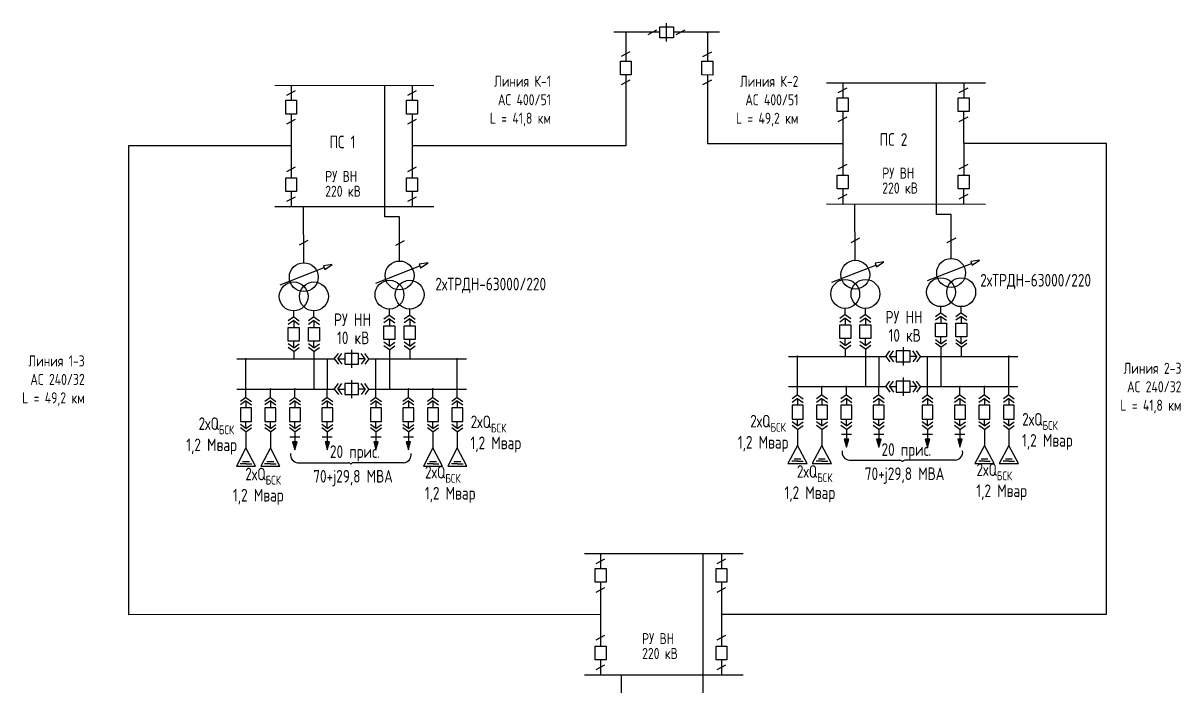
# Model space of a CAD drawing. Header units: millimetres. Extents: x 694 to 2822, y 1259 to 2159.
# Drawn here: x 694.1 to 1059.9, y 1554 to 1763.4 of the extents above; entities that cross this region are included whole.
import ezdxf

# ---------------------------------------------------------------- set-up
doc = ezdxf.new("R2010")
doc.units = ezdxf.units.MM
doc.layers.add('Диспетчерские наименования', color=7, linetype='Continuous')
doc.styles.add('GOST-2.304_Type-B_shrink', font='GOST Common.ttf', dxfattribs={"width": 0.8})

msp = doc.modelspace()

# ---------------------------------------------------------------- hatches: boundary and pattern name
at = {"transparency": 33554687}
h = msp.add_hatch(color=256, dxfattribs=at)
edge = h.paths.add_edge_path()
edge.add_arc((884.5, 1760.58), 0.143, 0, 360)
h = msp.add_hatch(color=256, dxfattribs=at)
edge = h.paths.add_edge_path()
edge.add_arc((910.26, 1760.52), 0.143, 0, 360)
h = msp.add_hatch(color=256, dxfattribs=at)
edge = h.paths.add_edge_path()
edge.add_arc((778.74, 1743.81), 0.143, 0, 360)
h = msp.add_hatch(color=256, dxfattribs=at)
edge = h.paths.add_edge_path()
edge.add_arc((816.96, 1743.79), 0.143, 0, 360)
h = msp.add_hatch(color=256, dxfattribs=at)
edge = h.paths.add_edge_path()
edge.add_arc((953.02, 1744.6), 0.143, 0, 360)
h = msp.add_hatch(color=256, dxfattribs=at)
edge = h.paths.add_edge_path()
edge.add_arc((953.03, 1744.6), 0.143, 0, 360)
h = msp.add_hatch(color=256, dxfattribs=at)
edge = h.paths.add_edge_path()
edge.add_arc((991.24, 1744.59), 0.143, 0, 360)
h = msp.add_hatch(color=256, dxfattribs=at)
edge = h.paths.add_edge_path()
edge.add_arc((991.25, 1744.59), 0.143, 0, 360)
h = msp.add_hatch(color=256, dxfattribs=at)
edge = h.paths.add_edge_path()
edge.add_arc((816.96, 1724.65), 0.143, 0, 360)
h = msp.add_hatch(color=256, dxfattribs=at)
edge = h.paths.add_edge_path()
edge.add_arc((991.24, 1725.45), 0.143, 0, 360)
h = msp.add_hatch(color=256, dxfattribs=at)
edge = h.paths.add_edge_path()
edge.add_arc((991.25, 1725.45), 0.143, 0, 360)
h = msp.add_hatch(color=256, dxfattribs=at)
edge = h.paths.add_edge_path()
edge.add_arc((778.74, 1705.5), 0.143, 0, 360)
h = msp.add_hatch(color=256, dxfattribs=at)
edge = h.paths.add_edge_path()
edge.add_arc((782.59, 1705.5), 0.143, 0, 360)
h = msp.add_hatch(color=256, dxfattribs=at)
edge = h.paths.add_edge_path()
edge.add_arc((816.95, 1705.5), 0.143, 0, 360)
h = msp.add_hatch(color=256, dxfattribs=at)
edge = h.paths.add_edge_path()
edge.add_arc((953.02, 1706.3), 0.143, 0, 360)
h = msp.add_hatch(color=256, dxfattribs=at)
edge = h.paths.add_edge_path()
edge.add_arc((953.03, 1706.3), 0.143, 0, 360)
h = msp.add_hatch(color=256, dxfattribs=at)
edge = h.paths.add_edge_path()
edge.add_arc((956.87, 1706.3), 0.143, 0, 360)
h = msp.add_hatch(color=256, dxfattribs=at)
edge = h.paths.add_edge_path()
edge.add_arc((991.23, 1706.3), 0.143, 0, 360)
h = msp.add_hatch(color=256, dxfattribs=at)
edge = h.paths.add_edge_path()
edge.add_arc((991.24, 1706.3), 0.143, 0, 360)
h = msp.add_hatch(color=256, dxfattribs=at)
edge = h.paths.add_edge_path()
edge.add_arc((764.47, 1657.36), 0.143, 0, 360)
h = msp.add_hatch(color=256, dxfattribs=at)
edge = h.paths.add_edge_path()
edge.add_arc((779.54, 1657.36), 0.143, 0, 360)
h = msp.add_hatch(color=256, dxfattribs=at)
edge = h.paths.add_edge_path()
edge.add_arc((790.15, 1657.36), 0.143, 0, 360)
h = msp.add_hatch(color=256, dxfattribs=at)
edge = h.paths.add_edge_path()
edge.add_arc((805.54, 1657.36), 0.143, 0, 360)
h = msp.add_hatch(color=256, dxfattribs=at)
edge = h.paths.add_edge_path()
edge.add_arc((816.19, 1657.36), 0.143, 0, 360)
h = msp.add_hatch(color=256, dxfattribs=at)
edge = h.paths.add_edge_path()
edge.add_arc((831.23, 1657.36), 0.143, 0, 360)
h = msp.add_hatch(color=256, dxfattribs=at)
edge = h.paths.add_edge_path()
edge.add_arc((938.75, 1658.15), 0.143, 0, 360)
h = msp.add_hatch(color=256, dxfattribs=at)
edge = h.paths.add_edge_path()
edge.add_arc((953.82, 1658.15), 0.143, 0, 360)
h = msp.add_hatch(color=256, dxfattribs=at)
edge = h.paths.add_edge_path()
edge.add_arc((964.43, 1658.15), 0.143, 0, 360)
h = msp.add_hatch(color=256, dxfattribs=at)
edge = h.paths.add_edge_path()
edge.add_arc((979.82, 1658.15), 0.143, 0, 360)
h = msp.add_hatch(color=256, dxfattribs=at)
edge = h.paths.add_edge_path()
edge.add_arc((990.47, 1658.15), 0.143, 0, 360)
h = msp.add_hatch(color=256, dxfattribs=at)
edge = h.paths.add_edge_path()
edge.add_arc((1005.51, 1658.15), 0.143, 0, 360)
h = msp.add_hatch(color=256, dxfattribs=at)
edge = h.paths.add_edge_path()
edge.add_arc((772.16, 1647.8), 0.143, 0, 360)
h = msp.add_hatch(color=256, dxfattribs=at)
edge = h.paths.add_edge_path()
edge.add_arc((779.92, 1647.8), 0.143, 0, 360)
h = msp.add_hatch(color=256, dxfattribs=at)
edge = h.paths.add_edge_path()
edge.add_arc((785.93, 1647.8), 0.143, 0, 360)
h = msp.add_hatch(color=256, dxfattribs=at)
edge = h.paths.add_edge_path()
edge.add_arc((809.8, 1647.8), 0.143, 0, 360)
h = msp.add_hatch(color=256, dxfattribs=at)
edge = h.paths.add_edge_path()
edge.add_arc((815.78, 1647.8), 0.143, 0, 360)
h = msp.add_hatch(color=256, dxfattribs=at)
edge = h.paths.add_edge_path()
edge.add_arc((823.53, 1647.8), 0.143, 0, 360)
h = msp.add_hatch(color=256, dxfattribs=at)
edge = h.paths.add_edge_path()
edge.add_arc((946.44, 1648.59), 0.143, 0, 360)
h = msp.add_hatch(color=256, dxfattribs=at)
edge = h.paths.add_edge_path()
edge.add_arc((954.2, 1648.59), 0.143, 0, 360)
h = msp.add_hatch(color=256, dxfattribs=at)
edge = h.paths.add_edge_path()
edge.add_arc((960.21, 1648.59), 0.143, 0, 360)
h = msp.add_hatch(color=256, dxfattribs=at)
edge = h.paths.add_edge_path()
edge.add_arc((984.08, 1648.59), 0.143, 0, 360)
h = msp.add_hatch(color=256, dxfattribs=at)
edge = h.paths.add_edge_path()
edge.add_arc((990.06, 1648.59), 0.143, 0, 360)
h = msp.add_hatch(color=256, dxfattribs=at)
edge = h.paths.add_edge_path()
edge.add_arc((997.81, 1648.59), 0.143, 0, 360)
for points in [[(954.91, 1631.93), (953.49, 1631.93), (954.2, 1629.43)], [(965.14, 1631.93), (963.72, 1631.93), (964.43, 1629.43)], [(980.54, 1631.93), (979.11, 1631.93), (979.82, 1629.43)], [(990.77, 1631.93), (989.35, 1631.93), (990.06, 1629.43)], [(780.63, 1631.14), (779.21, 1631.14), (779.92, 1628.63)], [(790.86, 1631.14), (789.44, 1631.14), (790.15, 1628.63)], [(806.25, 1631.14), (804.83, 1631.14), (805.54, 1628.63)], [(816.49, 1631.14), (815.07, 1631.14), (815.78, 1628.63)]]:
    msp.add_hatch(color=256, dxfattribs=at).paths.add_polyline_path(points)
h = msp.add_hatch(color=256, dxfattribs=at)
edge = h.paths.add_edge_path()
edge.add_arc((876.51, 1595.83), 0.143, 0, 360)
h = msp.add_hatch(color=256, dxfattribs=at)
edge = h.paths.add_edge_path()
edge.add_arc((914.73, 1595.81), 0.143, 0, 360)
h = msp.add_hatch(color=256, dxfattribs=at)
edge = h.paths.add_edge_path()
edge.add_arc((914.72, 1576.68), 0.143, 0, 360)
h = msp.add_hatch(color=256, dxfattribs=at)
edge = h.paths.add_edge_path()
edge.add_arc((876.51, 1557.52), 0.143, 0, 360)
h = msp.add_hatch(color=256, dxfattribs=at)
edge = h.paths.add_edge_path()
edge.add_arc((914.72, 1557.52), 0.143, 0, 360)

# ---------------------------------------------------------------- linework, layer by layer
for p, q in [((897.38, 1757.67), (897.38, 1763.44)), ((895.21, 1760.58), (880.69, 1760.59)), ((884.5, 1760.58), (884.49, 1751.46)), ((891.53, 1759.85), (894.32, 1761.32)), ((914.06, 1760.56), (899.55, 1760.57)), ((900.44, 1759.83), (903.23, 1761.3)), ((910.26, 1760.52), (910.26, 1751.4)), ((883.1, 1753), (885.89, 1754.47)), ((908.86, 1752.94), (911.65, 1754.41)), ((883.09, 1744.1), (885.88, 1745.57)), ((908.85, 1744.04), (911.64, 1745.51)), ((777.34, 1740.7), (780.13, 1742.17)), ((815.56, 1740.7), (818.35, 1742.17)), ((951.63, 1741.5), (954.42, 1742.97)), ((989.86, 1741.5), (992.64, 1742.97)), ((777.34, 1731.61), (780.13, 1733.08)), ((815.56, 1731.61), (818.35, 1733.08)), ((951.63, 1732.41), (954.42, 1733.88)), ((989.85, 1732.41), (992.64, 1733.88)), ((777.35, 1716.57), (780.14, 1718.04)), ((815.56, 1716.57), (818.35, 1718.04)), ((951.64, 1717.37), (954.43, 1718.84)), ((989.86, 1717.37), (992.64, 1718.84)), ((777.34, 1707.14), (780.13, 1708.61)), ((815.56, 1707.14), (818.35, 1708.61)), ((951.63, 1707.94), (954.42, 1709.41)), ((989.85, 1707.94), (992.64, 1709.41)), ((784.05, 1694.74), (781.27, 1693.27)), ((814.45, 1694.7), (811.66, 1693.22)), ((958.33, 1695.54), (955.55, 1694.07)), ((988.73, 1695.49), (985.94, 1694.02)), ((805.54, 1681.32), (819.43, 1686.74)), ((949.56, 1681.57), (963.45, 1686.99)), ((979.82, 1682.11), (993.71, 1687.53)), ((775.27, 1680.78), (789.17, 1686.2)), ((984.08, 1671.93), (982.35, 1670.67)), ((984.08, 1671.93), (985.81, 1670.67)), ((990.47, 1671.93), (988.74, 1670.67)), ((990.47, 1671.93), (992.2, 1670.67)), ((779.54, 1670.6), (777.81, 1669.33)), ((779.54, 1669.46), (777.81, 1668.19)), ((779.54, 1670.6), (781.27, 1669.33)), ((779.54, 1669.46), (779.54, 1667.3)), ((779.54, 1669.46), (781.27, 1668.19)), ((785.93, 1670.6), (784.2, 1669.33)), ((785.93, 1669.46), (784.2, 1668.19)), ((785.93, 1670.6), (787.66, 1669.33)), ((785.93, 1669.46), (785.93, 1667.3)), ((785.93, 1669.46), (787.66, 1668.19)), ((809.8, 1671.14), (808.07, 1669.87)), ((809.8, 1670), (808.07, 1668.73)), ((809.8, 1671.14), (811.53, 1669.87)), ((809.8, 1670), (809.8, 1667.84)), ((809.8, 1670), (811.53, 1668.73)), ((816.19, 1671.14), (814.46, 1669.87)), ((816.19, 1670), (814.46, 1668.73)), ((816.19, 1671.14), (817.92, 1669.87)), ((816.19, 1670), (816.19, 1667.84)), ((816.19, 1670), (817.92, 1668.73)), ((953.82, 1671.39), (952.09, 1670.13)), ((953.82, 1670.25), (952.09, 1668.99)), ((953.82, 1671.39), (955.55, 1670.13)), ((953.82, 1670.25), (953.82, 1668.1)), ((953.82, 1670.25), (955.55, 1668.99)), ((960.21, 1671.39), (958.48, 1670.13)), ((960.21, 1670.25), (958.48, 1668.99)), ((960.21, 1671.39), (961.94, 1670.13)), ((960.21, 1670.25), (960.21, 1668.1)), ((960.21, 1670.25), (961.94, 1668.99)), ((984.08, 1670.79), (982.35, 1669.53)), ((984.08, 1670.79), (984.08, 1668.64)), ((984.08, 1670.79), (985.81, 1669.53)), ((990.47, 1670.79), (988.74, 1669.53)), ((990.47, 1670.79), (990.47, 1668.64)), ((990.47, 1670.79), (992.2, 1669.53)), ((779.54, 1660.81), (777.81, 1662.07)), ((779.54, 1659.67), (777.81, 1660.93)), ((779.54, 1660.81), (779.54, 1662.96)), ((779.54, 1660.81), (781.27, 1662.07)), ((779.54, 1659.67), (781.27, 1660.93)), ((785.93, 1660.81), (784.2, 1662.07)), ((785.93, 1659.67), (784.2, 1660.93)), ((785.93, 1660.81), (785.93, 1662.96)), ((785.93, 1660.81), (787.66, 1662.07)), ((785.93, 1659.67), (787.66, 1660.93)), ((809.8, 1661.35), (808.07, 1662.61)), ((809.8, 1660.21), (808.07, 1661.47)), ((809.8, 1661.35), (809.8, 1663.5)), ((809.8, 1661.35), (811.53, 1662.61)), ((809.8, 1660.21), (811.53, 1661.47)), ((816.19, 1661.35), (814.46, 1662.61)), ((816.19, 1660.21), (814.46, 1661.47)), ((816.19, 1661.35), (816.19, 1663.5)), ((816.19, 1661.35), (817.92, 1662.61)), ((816.19, 1660.21), (817.92, 1661.47)), ((953.82, 1661.6), (952.09, 1662.87)), ((953.82, 1660.46), (952.09, 1661.73)), ((953.82, 1661.6), (953.82, 1663.76)), ((953.82, 1661.6), (955.55, 1662.87)), ((953.82, 1660.46), (955.55, 1661.73)), ((960.21, 1661.6), (958.48, 1662.87)), ((960.21, 1660.46), (958.48, 1661.73)), ((960.21, 1661.6), (960.21, 1663.76)), ((960.21, 1661.6), (961.94, 1662.87)), ((960.21, 1660.46), (961.94, 1661.73)), ((972.13, 1661.03), (972.13, 1655.28)), ((984.08, 1662.14), (982.35, 1663.41)), ((984.08, 1661), (982.35, 1662.27)), ((984.08, 1662.14), (984.08, 1664.3)), ((984.08, 1662.14), (985.81, 1663.41)), ((984.08, 1661), (985.81, 1662.27)), ((984.08, 1661), (984.08, 1648.59)), ((990.47, 1662.14), (988.74, 1663.41)), ((990.47, 1661), (988.74, 1662.27)), ((990.47, 1662.14), (990.47, 1664.3)), ((990.47, 1662.14), (992.2, 1663.41)), ((990.47, 1661), (992.2, 1662.27)), ((990.47, 1661), (990.47, 1658.15)), ((761.6, 1657.36), (792.38, 1657.36)), ((779.54, 1659.67), (779.54, 1657.36)), ((785.93, 1659.67), (785.93, 1647.8)), ((792.38, 1657.36), (793.65, 1659.09)), ((792.38, 1657.36), (793.65, 1655.63)), ((793.52, 1657.36), (794.79, 1659.09)), ((793.52, 1657.36), (795.68, 1657.36)), ((793.52, 1657.36), (794.79, 1655.63)), ((797.85, 1660.23), (797.85, 1654.49)), ((802.17, 1657.36), (800.02, 1657.36)), ((802.17, 1657.36), (800.91, 1659.09)), ((802.17, 1657.36), (800.91, 1655.63)), ((803.31, 1657.36), (802.05, 1659.09)), ((803.31, 1657.36), (802.05, 1655.63)), ((803.31, 1657.36), (834.1, 1657.36)), ((805.54, 1647.8), (805.54, 1657.36)), ((809.8, 1660.21), (809.8, 1647.8)), ((816.19, 1660.21), (816.19, 1657.36)), ((935.88, 1658.15), (966.66, 1658.15)), ((953.82, 1660.46), (953.82, 1658.15)), ((960.21, 1660.46), (960.21, 1648.59)), ((966.66, 1658.15), (967.93, 1659.88)), ((966.66, 1658.15), (967.93, 1656.42)), ((967.8, 1658.15), (969.07, 1659.88)), ((967.8, 1658.15), (969.96, 1658.15)), ((967.8, 1658.15), (969.07, 1656.42)), ((976.45, 1658.15), (974.3, 1658.15)), ((976.45, 1658.15), (975.19, 1659.88)), ((976.45, 1658.15), (975.19, 1656.42)), ((977.59, 1658.15), (976.33, 1659.88)), ((977.59, 1658.15), (976.33, 1656.42)), ((977.59, 1658.15), (1008.38, 1658.15)), ((979.82, 1648.59), (979.82, 1658.15)), ((797.85, 1650.67), (797.85, 1644.92)), ((966.66, 1648.59), (967.93, 1650.32)), ((967.8, 1648.59), (969.07, 1650.32)), ((972.13, 1651.46), (972.13, 1645.72)), ((976.45, 1648.59), (975.19, 1650.32)), ((977.59, 1648.59), (976.33, 1650.32)), ((761.6, 1647.8), (792.38, 1647.8)), ((792.38, 1647.8), (793.65, 1649.53)), ((792.38, 1647.8), (793.65, 1646.06)), ((793.52, 1647.8), (794.79, 1649.53)), ((793.52, 1647.8), (795.68, 1647.8)), ((793.52, 1647.8), (794.79, 1646.06)), ((802.17, 1647.8), (800.02, 1647.8)), ((802.17, 1647.8), (800.91, 1649.53)), ((802.17, 1647.8), (800.91, 1646.06)), ((803.31, 1647.8), (802.05, 1649.53)), ((803.31, 1647.8), (802.05, 1646.06)), ((803.31, 1647.8), (834.1, 1647.8)), ((935.88, 1648.59), (966.66, 1648.59)), ((966.66, 1648.59), (967.93, 1646.86)), ((967.8, 1648.59), (969.96, 1648.59)), ((967.8, 1648.59), (969.07, 1646.86)), ((976.45, 1648.59), (974.3, 1648.59)), ((976.45, 1648.59), (975.19, 1646.86)), ((977.59, 1648.59), (976.33, 1646.86)), ((977.59, 1648.59), (1008.38, 1648.59)), ((764.47, 1645.18), (762.74, 1643.92)), ((764.47, 1644.04), (762.74, 1642.78)), ((764.47, 1645.18), (766.2, 1643.92)), ((764.47, 1644.04), (764.47, 1641.89)), ((764.47, 1644.04), (766.2, 1642.78)), ((772.16, 1645.18), (770.43, 1643.92)), ((772.16, 1644.04), (770.43, 1642.78)), ((772.16, 1645.18), (773.89, 1643.92)), ((772.16, 1644.04), (772.16, 1641.89)), ((772.16, 1644.04), (773.89, 1642.78)), ((779.92, 1645.18), (778.19, 1643.92)), ((779.92, 1644.04), (778.19, 1642.78)), ((779.92, 1645.18), (781.65, 1643.92)), ((779.92, 1644.04), (779.92, 1641.89)), ((779.92, 1644.04), (781.65, 1642.78)), ((790.15, 1645.18), (788.42, 1643.92)), ((790.15, 1644.04), (788.42, 1642.78)), ((790.15, 1645.18), (791.88, 1643.92)), ((790.15, 1644.04), (790.15, 1641.89)), ((790.15, 1644.04), (791.88, 1642.78)), ((805.54, 1645.18), (803.81, 1643.92)), ((805.54, 1644.04), (803.81, 1642.78)), ((805.54, 1645.18), (807.27, 1643.92)), ((805.54, 1644.04), (805.54, 1641.89)), ((805.54, 1644.04), (807.27, 1642.78)), ((815.78, 1645.18), (814.05, 1643.92)), ((815.78, 1644.04), (814.05, 1642.78)), ((815.78, 1645.18), (817.51, 1643.92)), ((815.78, 1644.04), (815.78, 1641.89)), ((815.78, 1644.04), (817.51, 1642.78)), ((823.53, 1645.18), (821.8, 1643.92)), ((823.53, 1644.04), (821.8, 1642.78)), ((823.53, 1645.18), (825.26, 1643.92)), ((823.53, 1644.04), (823.53, 1641.89)), ((823.53, 1644.04), (825.26, 1642.78)), ((831.23, 1645.18), (829.5, 1643.92)), ((831.23, 1644.04), (829.5, 1642.78)), ((831.23, 1645.18), (832.96, 1643.92)), ((831.23, 1644.04), (831.23, 1641.89)), ((831.23, 1644.04), (832.96, 1642.78)), ((938.75, 1645.98), (937.02, 1644.71)), ((938.75, 1644.84), (937.02, 1643.57)), ((938.75, 1645.98), (940.48, 1644.71)), ((938.75, 1644.84), (938.75, 1642.68)), ((938.75, 1644.84), (940.48, 1643.57)), ((946.44, 1645.98), (944.71, 1644.71)), ((946.44, 1644.84), (944.71, 1643.57)), ((946.44, 1645.98), (948.17, 1644.71)), ((946.44, 1644.84), (946.44, 1642.68)), ((946.44, 1644.84), (948.17, 1643.57)), ((954.2, 1645.98), (952.47, 1644.71)), ((954.2, 1644.84), (952.47, 1643.57)), ((954.2, 1645.98), (955.93, 1644.71)), ((954.2, 1644.84), (954.2, 1642.68)), ((954.2, 1644.84), (955.93, 1643.57)), ((964.43, 1645.98), (962.7, 1644.71)), ((964.43, 1644.84), (962.7, 1643.57)), ((964.43, 1645.98), (966.16, 1644.71)), ((964.43, 1644.84), (964.43, 1642.68)), ((964.43, 1644.84), (966.16, 1643.57)), ((979.82, 1645.98), (978.09, 1644.71)), ((979.82, 1644.84), (978.09, 1643.57)), ((979.82, 1645.98), (981.55, 1644.71)), ((979.82, 1644.84), (979.82, 1642.68)), ((979.82, 1644.84), (981.55, 1643.57)), ((990.06, 1645.98), (988.33, 1644.71)), ((990.06, 1644.84), (988.33, 1643.57)), ((990.06, 1645.98), (991.79, 1644.71)), ((990.06, 1644.84), (990.06, 1642.68)), ((990.06, 1644.84), (991.79, 1643.57)), ((997.81, 1645.98), (996.08, 1644.71)), ((997.81, 1644.84), (996.08, 1643.57)), ((997.81, 1645.98), (999.54, 1644.71)), ((997.81, 1644.84), (997.81, 1642.68)), ((997.81, 1644.84), (999.54, 1643.57)), ((1005.51, 1645.98), (1003.78, 1644.71)), ((1005.51, 1644.84), (1003.78, 1643.57)), ((1005.51, 1645.98), (1007.24, 1644.71)), ((1005.51, 1644.84), (1005.51, 1642.68)), ((1005.51, 1644.84), (1007.24, 1643.57)), ((764.47, 1635.39), (762.74, 1636.66)), ((764.47, 1634.25), (762.74, 1635.52)), ((764.47, 1635.39), (764.47, 1637.55)), ((764.47, 1635.39), (766.2, 1636.66)), ((764.47, 1634.25), (766.2, 1635.52)), ((772.16, 1635.39), (770.43, 1636.66)), ((772.16, 1634.25), (770.43, 1635.52)), ((772.16, 1635.39), (772.16, 1637.55)), ((772.16, 1635.39), (773.89, 1636.66)), ((772.16, 1634.25), (773.89, 1635.52)), ((779.92, 1635.39), (778.19, 1636.66)), ((779.92, 1634.25), (778.19, 1635.52)), ((779.92, 1635.39), (779.92, 1637.55)), ((779.92, 1635.39), (781.65, 1636.66)), ((779.92, 1634.25), (781.65, 1635.52)), ((790.15, 1635.39), (788.42, 1636.66)), ((790.15, 1634.25), (788.42, 1635.52)), ((790.15, 1635.39), (790.15, 1637.55)), ((790.15, 1635.39), (791.88, 1636.66)), ((790.15, 1634.25), (791.88, 1635.52)), ((805.54, 1635.39), (803.81, 1636.66)), ((805.54, 1634.25), (803.81, 1635.52)), ((805.54, 1635.39), (805.54, 1637.55)), ((805.54, 1635.39), (807.27, 1636.66)), ((805.54, 1634.25), (807.27, 1635.52)), ((815.78, 1635.39), (814.05, 1636.66)), ((815.78, 1634.25), (814.05, 1635.52)), ((815.78, 1635.39), (815.78, 1637.55)), ((815.78, 1635.39), (817.51, 1636.66)), ((815.78, 1634.25), (817.51, 1635.52)), ((823.53, 1635.39), (821.8, 1636.66)), ((823.53, 1634.25), (821.8, 1635.52)), ((823.53, 1635.39), (823.53, 1637.55)), ((823.53, 1635.39), (825.26, 1636.66)), ((823.53, 1634.25), (825.26, 1635.52)), ((831.23, 1635.39), (829.5, 1636.66)), ((831.23, 1634.25), (829.5, 1635.52)), ((831.23, 1635.39), (831.23, 1637.55)), ((831.23, 1635.39), (832.96, 1636.66)), ((831.23, 1634.25), (832.96, 1635.52)), ((938.75, 1636.19), (937.02, 1637.45)), ((938.75, 1635.05), (937.02, 1636.31)), ((938.75, 1636.19), (938.75, 1638.34)), ((938.75, 1636.19), (940.48, 1637.45)), ((938.75, 1635.05), (940.48, 1636.31)), ((946.44, 1636.19), (944.71, 1637.45)), ((946.44, 1635.05), (944.71, 1636.31)), ((946.44, 1636.19), (946.44, 1638.34)), ((946.44, 1636.19), (948.17, 1637.45)), ((946.44, 1635.05), (948.17, 1636.31)), ((954.2, 1636.19), (952.47, 1637.45)), ((954.2, 1635.05), (952.47, 1636.31)), ((954.2, 1636.19), (954.2, 1638.34)), ((954.2, 1636.19), (955.93, 1637.45)), ((954.2, 1635.05), (955.93, 1636.31)), ((964.43, 1636.19), (962.7, 1637.45)), ((964.43, 1635.05), (962.7, 1636.31)), ((964.43, 1636.19), (964.43, 1638.34)), ((964.43, 1636.19), (966.16, 1637.45)), ((964.43, 1635.05), (966.16, 1636.31)), ((979.82, 1636.19), (978.09, 1637.45)), ((979.82, 1635.05), (978.09, 1636.31)), ((979.82, 1636.19), (979.82, 1638.34)), ((979.82, 1636.19), (981.55, 1637.45)), ((979.82, 1635.05), (981.55, 1636.31)), ((990.06, 1636.19), (988.33, 1637.45)), ((990.06, 1635.05), (988.33, 1636.31)), ((990.06, 1636.19), (990.06, 1638.34)), ((990.06, 1636.19), (991.79, 1637.45)), ((990.06, 1635.05), (991.79, 1636.31)), ((997.81, 1636.19), (996.08, 1637.45)), ((997.81, 1635.05), (996.08, 1636.31)), ((997.81, 1636.19), (997.81, 1638.34)), ((997.81, 1636.19), (999.54, 1637.45)), ((997.81, 1635.05), (999.54, 1636.31)), ((1005.51, 1636.19), (1003.78, 1637.45)), ((1005.51, 1635.05), (1003.78, 1636.31)), ((1005.51, 1636.19), (1005.51, 1638.34)), ((1005.51, 1636.19), (1007.24, 1637.45)), ((1005.51, 1635.05), (1007.24, 1636.31)), ((781.51, 1632.61), (778.33, 1632.61)), ((779.92, 1634.25), (779.92, 1631.14)), ((791.74, 1632.61), (788.56, 1632.61)), ((790.15, 1634.25), (790.15, 1631.14)), ((807.13, 1632.61), (803.95, 1632.61)), ((805.54, 1634.25), (805.54, 1631.14)), ((817.37, 1632.61), (814.19, 1632.61)), ((815.78, 1634.25), (815.78, 1631.14)), ((955.79, 1633.4), (952.61, 1633.4)), ((954.91, 1631.93), (953.49, 1631.93)), ((953.49, 1631.93), (954.2, 1629.43)), ((954.2, 1635.05), (954.2, 1631.93)), ((966.02, 1633.4), (962.84, 1633.4)), ((965.14, 1631.93), (963.72, 1631.93)), ((963.72, 1631.93), (964.43, 1629.43)), ((964.43, 1635.05), (964.43, 1631.93)), ((981.42, 1633.4), (978.23, 1633.4)), ((980.54, 1631.93), (979.11, 1631.93)), ((979.11, 1631.93), (979.82, 1629.43)), ((979.82, 1635.05), (979.82, 1631.93)), ((991.65, 1633.4), (988.47, 1633.4)), ((990.77, 1631.93), (989.35, 1631.93)), ((989.35, 1631.93), (990.06, 1629.43)), ((990.06, 1635.05), (990.06, 1631.93)), ((780.63, 1631.14), (779.21, 1631.14)), ((779.21, 1631.14), (779.92, 1628.63)), ((790.86, 1631.14), (789.44, 1631.14)), ((789.44, 1631.14), (790.15, 1628.63)), ((806.25, 1631.14), (804.83, 1631.14)), ((804.83, 1631.14), (805.54, 1628.63)), ((816.49, 1631.14), (815.07, 1631.14)), ((815.07, 1631.14), (815.78, 1628.63)), ((763.38, 1624.95), (765.55, 1624.95)), ((771.08, 1624.95), (773.25, 1624.95)), ((780.88, 1624.52), (796.82, 1624.52)), ((814.3, 1624.52), (798.37, 1624.52)), ((822.45, 1624.95), (824.62, 1624.95)), ((830.15, 1624.95), (832.31, 1624.95)), ((938.8, 1625.02), (936.92, 1625.02)), ((937.66, 1625.75), (939.83, 1625.75)), ((938.8, 1625.02), (940.57, 1625.02)), ((946.5, 1625.02), (944.62, 1625.02)), ((945.36, 1625.75), (947.53, 1625.75)), ((946.5, 1625.02), (948.27, 1625.02)), ((955.17, 1625.31), (971.1, 1625.31)), ((988.58, 1625.31), (972.65, 1625.31)), ((997.87, 1625.02), (995.99, 1625.02)), ((996.73, 1625.75), (998.9, 1625.75)), ((997.87, 1625.02), (999.64, 1625.02)), ((1005.57, 1625.02), (1003.69, 1625.02)), ((1004.43, 1625.75), (1006.59, 1625.75)), ((1005.57, 1625.02), (1007.33, 1625.02)), ((764.52, 1624.23), (762.64, 1624.23)), ((764.52, 1624.23), (766.29, 1624.23)), ((772.22, 1624.23), (770.34, 1624.23)), ((772.22, 1624.23), (773.99, 1624.23)), ((823.59, 1624.23), (821.71, 1624.23)), ((823.59, 1624.23), (825.36, 1624.23)), ((831.29, 1624.23), (829.4, 1624.23)), ((831.29, 1624.23), (833.05, 1624.23)), ((875.11, 1592.72), (877.9, 1594.19)), ((913.33, 1592.72), (916.12, 1594.19)), ((875.11, 1583.64), (877.9, 1585.11)), ((913.33, 1583.64), (916.11, 1585.11)), ((875.12, 1568.59), (877.9, 1570.06)), ((913.33, 1568.59), (916.12, 1570.06)), ((875.11, 1559.16), (877.9, 1560.63)), ((913.33, 1559.16), (916.11, 1560.63))]:
    msp.add_line(p, q, dxfattribs=at)
for p, q in [((884.49, 1747.12), (884.49, 1724.65)), ((910.25, 1747.05), (910.25, 1725.45)), ((773.61, 1743.81), (823.85, 1743.79)), ((778.74, 1743.81), (778.74, 1739.06)), ((808.38, 1702.22), (808.38, 1743.8)), ((816.96, 1743.81), (816.96, 1739.06)), ((947.9, 1744.61), (998.14, 1744.58)), ((953.03, 1744.61), (953.03, 1739.86)), ((982.66, 1703.01), (982.66, 1744.59)), ((991.25, 1744.61), (991.25, 1739.86)), ((778.74, 1734.72), (778.74, 1714.59)), ((816.95, 1734.72), (816.96, 1714.59)), ((953.03, 1735.52), (953.03, 1715.39)), ((991.24, 1735.52), (991.25, 1715.39)), ((778.74, 1724.65), (727.37, 1724.65)), ((727.37, 1724.65), (727.37, 1576.52)), ((884.49, 1724.65), (816.96, 1724.65)), ((910.25, 1725.45), (953.03, 1725.45)), ((1036.42, 1725.45), (991.25, 1725.45)), ((1036.42, 1576.68), (1036.42, 1725.45)), ((778.74, 1710.25), (778.74, 1705.5)), ((816.95, 1710.25), (816.95, 1705.5)), ((953.03, 1711.04), (953.03, 1706.3)), ((991.24, 1711.04), (991.24, 1706.3)), ((773.61, 1705.5), (823.85, 1705.48)), ((947.9, 1706.3), (998.14, 1706.28)), ((812.99, 1702.22), (808.38, 1702.22)), ((987.27, 1703.01), (982.66, 1703.01)), ((871.38, 1595.83), (921.61, 1595.81)), ((876.51, 1595.83), (876.51, 1591.09)), ((908.9, 1537.65), (908.9, 1595.82)), ((914.73, 1595.83), (914.73, 1591.09)), ((876.51, 1586.75), (876.51, 1566.61)), ((914.72, 1586.75), (914.73, 1566.61)), ((727.37, 1576.52), (876.51, 1576.68)), ((914.72, 1576.68), (1036.42, 1576.68)), ((876.51, 1562.27), (876.51, 1557.52)), ((914.72, 1562.27), (914.72, 1557.52)), ((871.38, 1557.53), (921.61, 1557.5)), ((883.12, 1537.5), (883.12, 1557.52))]:
    msp.add_line(p, q)
for points in [[(899.55, 1762.3), (899.55, 1758.84), (895.2, 1758.84), (895.21, 1762.31)], [(886.22, 1747.11), (882.76, 1747.12), (882.76, 1751.46), (886.22, 1751.46)], [(911.98, 1747.05), (908.52, 1747.06), (908.53, 1751.4), (911.99, 1751.39)], [(780.47, 1734.72), (777.01, 1734.72), (777.01, 1739.06), (780.47, 1739.06)], [(818.68, 1734.72), (815.22, 1734.72), (815.23, 1739.06), (818.69, 1739.06)], [(954.76, 1735.52), (951.3, 1735.52), (951.3, 1739.86), (954.77, 1739.86)], [(992.98, 1735.52), (989.51, 1735.52), (989.52, 1739.86), (992.98, 1739.86)], [(780.47, 1710.24), (777.01, 1710.25), (777.01, 1714.59), (780.47, 1714.58)], [(818.68, 1710.24), (815.22, 1710.25), (815.23, 1714.59), (818.69, 1714.58)], [(954.76, 1711.04), (951.3, 1711.05), (951.3, 1715.39), (954.77, 1715.38)], [(992.98, 1711.04), (989.51, 1711.05), (989.52, 1715.39), (992.98, 1715.38)], [(791.74, 1687.2), (788.95, 1686.76), (789.39, 1685.63)], [(822, 1687.74), (819.21, 1687.3), (819.65, 1686.17)], [(966.02, 1687.99), (963.23, 1687.56), (963.67, 1686.43)], [(996.28, 1688.53), (993.49, 1688.1), (993.94, 1686.97)], [(982.35, 1668.64), (985.81, 1668.64), (985.81, 1664.3), (982.35, 1664.3)], [(988.74, 1668.64), (992.2, 1668.64), (992.2, 1664.3), (988.74, 1664.3)], [(777.81, 1667.3), (781.27, 1667.3), (781.27, 1662.96), (777.81, 1662.96)], [(784.2, 1667.3), (787.66, 1667.3), (787.66, 1662.96), (784.2, 1662.96)], [(808.07, 1667.84), (811.53, 1667.84), (811.53, 1663.5), (808.07, 1663.5)], [(814.46, 1667.84), (817.92, 1667.84), (817.92, 1663.5), (814.46, 1663.5)], [(952.09, 1668.1), (955.55, 1668.1), (955.55, 1663.76), (952.09, 1663.76)], [(958.48, 1668.1), (961.94, 1668.1), (961.94, 1663.76), (958.48, 1663.76)], [(800.02, 1655.63), (800.02, 1659.09), (795.68, 1659.09), (795.68, 1655.63)], [(974.3, 1656.42), (974.3, 1659.88), (969.96, 1659.88), (969.96, 1656.42)], [(974.3, 1646.86), (974.3, 1650.32), (969.96, 1650.32), (969.96, 1646.86)], [(800.02, 1646.06), (800.02, 1649.53), (795.68, 1649.53), (795.68, 1646.06)], [(937.02, 1638.34), (940.48, 1638.34), (940.48, 1642.68), (937.02, 1642.68)], [(944.71, 1638.34), (948.17, 1638.34), (948.17, 1642.68), (944.71, 1642.68)], [(952.47, 1638.34), (955.93, 1638.34), (955.93, 1642.68), (952.47, 1642.68)], [(962.7, 1638.34), (966.16, 1638.34), (966.16, 1642.68), (962.7, 1642.68)], [(978.09, 1638.34), (981.55, 1638.34), (981.55, 1642.68), (978.09, 1642.68)], [(988.33, 1638.34), (991.79, 1638.34), (991.79, 1642.68), (988.33, 1642.68)], [(996.08, 1638.34), (999.54, 1638.34), (999.54, 1642.68), (996.08, 1642.68)], [(1003.78, 1638.34), (1007.24, 1638.34), (1007.24, 1642.68), (1003.78, 1642.68)], [(762.74, 1637.55), (766.2, 1637.55), (766.2, 1641.89), (762.74, 1641.89)], [(770.43, 1637.55), (773.89, 1637.55), (773.89, 1641.89), (770.43, 1641.89)], [(778.19, 1637.55), (781.65, 1637.55), (781.65, 1641.89), (778.19, 1641.89)], [(788.42, 1637.55), (791.88, 1637.55), (791.88, 1641.89), (788.42, 1641.89)], [(803.81, 1637.55), (807.27, 1637.55), (807.27, 1641.89), (803.81, 1641.89)], [(814.05, 1637.55), (817.51, 1637.55), (817.51, 1641.89), (814.05, 1641.89)], [(821.8, 1637.55), (825.26, 1637.55), (825.26, 1641.89), (821.8, 1641.89)], [(829.5, 1637.55), (832.96, 1637.55), (832.96, 1641.89), (829.5, 1641.89)], [(954.91, 1631.93), (953.49, 1631.93), (954.2, 1629.43)], [(965.14, 1631.93), (963.72, 1631.93), (964.43, 1629.43)], [(980.54, 1631.93), (979.11, 1631.93), (979.82, 1629.43)], [(990.77, 1631.93), (989.35, 1631.93), (990.06, 1629.43)], [(764.47, 1629.21), (761.44, 1623.45), (767.49, 1623.45)], [(772.16, 1629.21), (769.14, 1623.45), (775.18, 1623.45)], [(780.63, 1631.14), (779.21, 1631.14), (779.92, 1628.63)], [(790.86, 1631.14), (789.44, 1631.14), (790.15, 1628.63)], [(806.25, 1631.14), (804.83, 1631.14), (805.54, 1628.63)], [(816.49, 1631.14), (815.07, 1631.14), (815.78, 1628.63)], [(823.53, 1629.21), (820.51, 1623.45), (826.56, 1623.45)], [(831.23, 1629.21), (828.21, 1623.45), (834.25, 1623.45)], [(938.75, 1630.01), (935.73, 1624.24), (941.77, 1624.24)], [(946.44, 1630.01), (943.42, 1624.24), (949.47, 1624.24)], [(997.81, 1630.01), (994.79, 1624.24), (1000.84, 1624.24)], [(1005.51, 1630.01), (1002.49, 1624.24), (1008.53, 1624.24)], [(878.24, 1586.74), (874.78, 1586.75), (874.78, 1591.09), (878.24, 1591.08)], [(916.45, 1586.74), (912.99, 1586.75), (913, 1591.09), (916.46, 1591.08)], [(878.24, 1562.27), (874.78, 1562.27), (874.78, 1566.61), (878.24, 1566.61)], [(916.45, 1562.27), (912.99, 1562.27), (913, 1566.61), (916.46, 1566.61)]]:
    msp.add_lwpolyline(points, close=True, dxfattribs=at)
for points in [[(782.7, 1687.73), (782.59, 1705.5)], [(956.98, 1688.52), (956.87, 1706.3)], [(812.99, 1688.27), (812.99, 1702.22)], [(987.27, 1689.06), (987.27, 1703.01)], [(779.54, 1670.6), (779.54, 1672.53)], [(785.93, 1670.6), (785.93, 1672.53)], [(809.8, 1671.14), (809.8, 1673.07)], [(809.8, 1671.14), (809.8, 1673.07)], [(816.19, 1671.14), (816.19, 1673.07)], [(816.19, 1671.14), (816.19, 1673.07)], [(953.82, 1671.39), (953.82, 1673.32)], [(960.21, 1671.39), (960.21, 1673.32)], [(984.08, 1671.93), (984.08, 1673.86)], [(984.08, 1671.93), (984.08, 1673.86)], [(990.47, 1671.93), (990.47, 1673.86)], [(990.47, 1671.93), (990.47, 1673.86)], [(764.47, 1645.18), (764.47, 1657.36)], [(790.15, 1657.36), (790.15, 1647.8)], [(831.23, 1645.18), (831.23, 1657.36)], [(938.75, 1645.98), (938.75, 1658.15)], [(964.43, 1658.15), (964.43, 1648.59)], [(1005.51, 1645.98), (1005.51, 1658.15)], [(772.16, 1645.18), (772.16, 1647.8)], [(779.92, 1645.18), (779.92, 1647.8)], [(790.15, 1645.18), (790.15, 1647.8)], [(805.54, 1645.18), (805.54, 1647.8)], [(815.78, 1645.18), (815.78, 1647.8)], [(823.53, 1645.18), (823.53, 1647.8)], [(946.44, 1645.98), (946.44, 1648.59)], [(954.2, 1645.98), (954.2, 1648.59)], [(964.43, 1645.98), (964.43, 1648.59)], [(979.82, 1645.98), (979.82, 1648.59)], [(990.06, 1645.98), (990.06, 1648.59)], [(997.81, 1645.98), (997.81, 1648.59)], [(764.47, 1634.25), (764.47, 1629.21)], [(772.16, 1634.25), (772.16, 1629.21)], [(823.53, 1634.25), (823.53, 1629.21)], [(831.23, 1634.25), (831.23, 1629.21)], [(938.75, 1635.05), (938.75, 1630.01)], [(946.44, 1635.05), (946.44, 1630.01)], [(997.81, 1635.05), (997.81, 1630.01)], [(1005.51, 1635.05), (1005.51, 1630.01)]]:
    msp.add_lwpolyline(points, dxfattribs=at)
for centre, radius in [((884.5, 1760.58), 0.143), ((910.26, 1760.52), 0.143), ((782.73, 1683.17), 4.56), ((813, 1683.71), 4.56), ((957.01, 1683.96), 4.56), ((987.28, 1684.5), 4.56), ((984.08, 1678.42), 4.56), ((990.47, 1678.42), 4.56), ((779.54, 1677.09), 4.56), ((785.93, 1677.09), 4.56), ((809.8, 1677.63), 4.56), ((816.19, 1677.63), 4.56), ((953.82, 1677.88), 4.56), ((960.21, 1677.88), 4.56), ((764.47, 1657.36), 0.143), ((831.23, 1657.36), 0.143), ((938.75, 1658.15), 0.143), ((1005.51, 1658.15), 0.143), ((772.16, 1647.8), 0.143), ((779.92, 1647.8), 0.143), ((815.78, 1647.8), 0.143), ((823.53, 1647.8), 0.143), ((946.44, 1648.59), 0.143), ((954.2, 1648.59), 0.143), ((990.06, 1648.59), 0.143), ((997.81, 1648.59), 0.143)]:
    msp.add_circle(centre, radius, dxfattribs=at)
for centre, radius, start, end in [((955.37, 1627.88), 2.57, 170.7471, 265.3509), ((988.37, 1627.88), 2.57, 274.6491, 9.2529), ((781.09, 1627.08), 2.57, 170.7471, 265.3509), ((796.85, 1623.74), 0.781, 17.8961, 92.489), ((798.34, 1623.74), 0.781, 87.511, 162.1039), ((814.09, 1627.08), 2.57, 274.6491, 9.2529), ((971.13, 1624.53), 0.781, 17.8961, 92.489), ((972.62, 1624.53), 0.781, 87.511, 162.1039)]:
    msp.add_arc(centre, radius, start, end, dxfattribs=at)

# ---------------------------------------------------------------- texts
at = {"transparency": 33554687, "attachment_point": 4, "style": 'GOST-2.304_Type-B_shrink'}
for s, insert, char_height in [('ПС 1', (790.85, 1725.9), 3.991), ('ПС 2', (964.69, 1726.67), 3.991), ('\\pxql;2хТРДН-63000/220', (824.31, 1680.58), 3.9906), ('\\pxql;2хТРДН-63000/220', (996.49, 1681.79), 3.9906), ('РУ НН', (966.57, 1670.52), 3.991), ('РУ НН', (792.29, 1669.72), 3.991), ('10 кВ', (793.22, 1663.99), 3.991), ('10 кВ', (967.5, 1664.78), 3.991)]:
    msp.add_mtext(s, dxfattribs=dict(at, insert=insert, char_height=char_height))
for s, insert, char_height, width in [('\\A1;2хQ{\\H0.7x;\\S^ БСК;}', (749.49, 1636.2), 3.9906, 16.2788), ('\\A1;2хQ{\\H0.7x;\\S^ БСК;}', (835.46, 1636.77), 3.9906, 16.2788), ('\\A1;2хQ{\\H0.7x;\\S^ БСК;}', (923.78, 1636.99), 3.9906, 16.2788), ('\\A1;2хQ{\\H0.7x;\\S^ БСК;}', (1009.74, 1637.57), 3.9906, 16.2788), ('\\A1;1,2 Мвар', (745.59, 1629.64), 3.9906, 16.2788), ('\\A1;1,2 Мвар', (835.41, 1630.26), 3.9906, 16.2788), ('\\A1;1,2 Мвар', (919.87, 1630.44), 3.9906, 16.2788), ('\\A1;1,2 Мвар', (1009.69, 1631.06), 3.9906, 16.2788), ('20 прис.', (790.99, 1627.49), 3.991, 17.1631), ('20 прис.', (965.28, 1628.15), 3.991, 17.1631), ('\\A1;2хQ{\\H0.7x;\\S^ БСК;}', (995.31, 1621.65), 3.9906, 16.2788), ('\\A1;2хQ{\\H0.7x;\\S^ БСК;}', (764.25, 1620.29), 3.9906, 16.2788), ('70+j29,8 МВА', (785.72, 1619.65), 3.9906, 29.4785), ('\\A1;2хQ{\\H0.7x;\\S^ БСК;}', (821.03, 1620.86), 3.9906, 16.2788), ('\\A1;2хQ{\\H0.7x;\\S^ БСК;}', (938.53, 1621.08), 3.9906, 16.2788), ('70+j29,8 МВА', (960, 1620.45), 3.9906, 29.4785), ('\\A1;1,2 Мвар', (934.63, 1614.53), 3.9906, 16.2788), ('\\A1;1,2 Мвар', (995.25, 1615.14), 3.9906, 16.2788), ('\\A1;1,2 Мвар', (760.35, 1613.73), 3.9906, 16.2788), ('\\A1;1,2 Мвар', (820.97, 1614.35), 3.9906, 16.2788)]:
    msp.add_mtext(s, dxfattribs=dict(at, insert=insert, char_height=char_height, width=width))
at = {"layer": 'Диспетчерские наименования', "transparency": 33554687, "char_height": 3.5, "width": 42.1382, "attachment_point": 4, "style": 'GOST-2.304_Type-B_shrink'}
for s, insert in [('\\pxqr;Линия К-1\\PАС 400/51\\PL = 41,8 км', (818.69, 1738.84)), ('\\pxqr;Линия К-2\\PАС 400/51\\PL = 49,2 км', (896.88, 1738.82)), ('\\pxqr;Линия 1-3\\PАС 240/32\\P L = 49,2 км', (671.36, 1650.45)), ('\\pxqr;Линия 2-3\\PАС 240/32\\PL = 41,8 км', (1017.92, 1648.13))]:
    msp.add_mtext(s, dxfattribs=dict(at, insert=insert))
at = {"layer": 'Диспетчерские наименования', "transparency": 33554687, "char_height": 3.5, "attachment_point": 4, "style": 'GOST-2.304_Type-B_shrink'}
for s, insert in [('РУ ВН', (789.49, 1715.02)), ('РУ ВН', (965.53, 1716.05)), ('220 кВ', (789.5, 1710.32)), ('220 кВ', (965.53, 1711.34)), ('РУ ВН', (889.64, 1568.95)), ('220 кВ', (889.64, 1564.24))]:
    msp.add_mtext(s, dxfattribs=dict(at, insert=insert))

doc.saveas('drawing.dxf')
